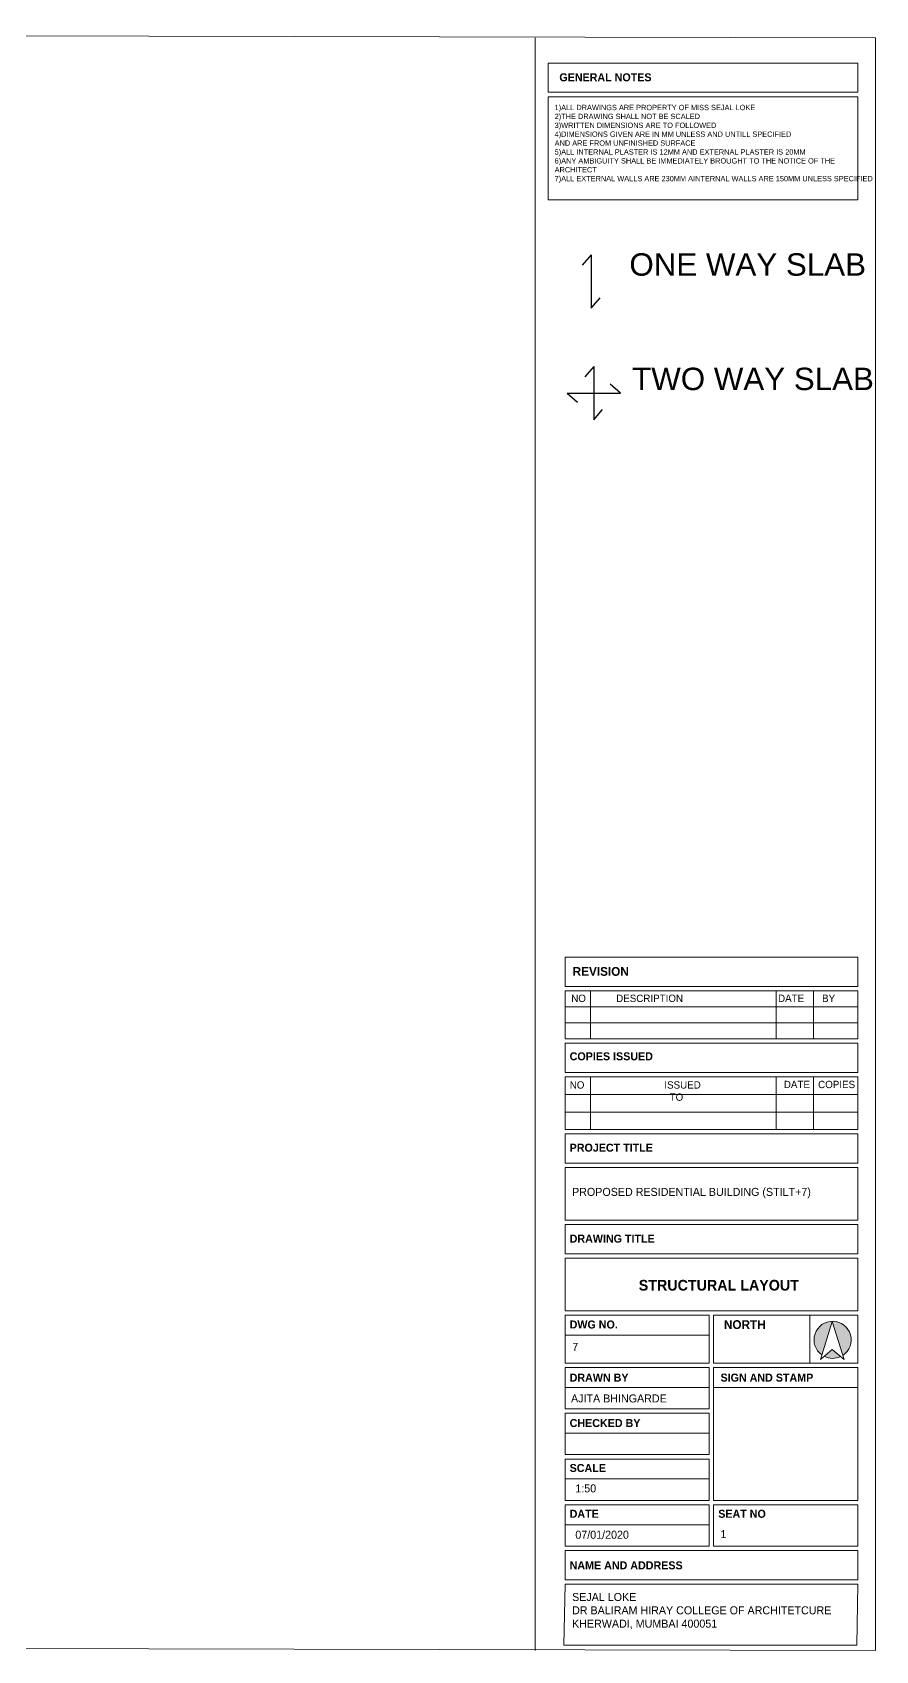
# Model space of a CAD drawing. Header units: millimetres. Extents: x -1932176 to 78768, y -1967 to 1266654.
# Drawn here: x -1765793 to -1749989, y 1205918 to 1236257 of the extents above; entities that cross this region are included whole.
import ezdxf

# ---------------------------------------------------------------- set-up
doc = ezdxf.new("R2010")
doc.units = ezdxf.units.MM
doc.layers.add('SHEET', color=7, linetype='Continuous', lineweight=13)
doc.styles.add('20 scale', font='ARIALN.TTF', dxfattribs={"height": 0.2})
doc.styles.get("Standard").update_dxf_attribs({"font": 'arial.ttf'})

msp = doc.modelspace()

# ---------------------------------------------------------------- hatches: boundary and pattern name
at = {"layer": 'SHEET', "linetype": 'ByBlock', "lineweight": 20, "transparency": 33554687}
h = msp.add_hatch(color=0, dxfattribs=at)
h.dxf.hatch_style = 1
h.paths.add_polyline_path([(-1750803.01219, 1212089.21224), (-1750605.35366, 1211453.63767, 3.231701641), (-1750997.83493, 1211462.75615)])
h.paths.add_polyline_path([(-1750803.01219, 1211565.72142), (-1750954.69805, 1211436.27745, 0.2347967333), (-1750645.37907, 1211431.20224)])

# ---------------------------------------------------------------- linework, layer by layer
at = {"color": 0}
for p, q in [((-1755319.78888, 1232084.16191), (-1755486.28888, 1231890.16191)), ((-1755319.78888, 1232084.16191), (-1755319.78888, 1231086.16191)), ((-1755319.78888, 1231086.16191), (-1755153.28888, 1231280.16191)), ((-1755272.13854, 1229991.30136), (-1755438.63854, 1229797.30136)), ((-1755272.13854, 1229991.30136), (-1755272.13854, 1228993.30136)), ((-1755771.13854, 1229492.30136), (-1754773.13854, 1229492.30136)), ((-1755771.13854, 1229492.30136), (-1755577.13854, 1229325.80136)), ((-1754773.13854, 1229492.30136), (-1754967.13854, 1229658.80136)), ((-1755272.13854, 1228993.30136), (-1755105.63854, 1229187.30136))]:
    msp.add_line(p, q, dxfattribs=at)
at = {"layer": 'SHEET'}
msp.add_line((-1756368.77775, 1236155.46055), (-1756368.77775, 1205917.79103), dxfattribs=at)
at = {"layer": 'SHEET', "color": 18, "linetype": 'ByBlock', "lineweight": 9, "true_color": 0x000000}
for p, q in [((-1750322.6457, 1235133.61642), (-1750322.6457, 1235682.32196)), ((-1750322.6457, 1233119.54063), (-1750322.6457, 1235051.31059)), ((-1756124.29813, 1233119.54063), (-1750322.6457, 1233119.54063))]:
    msp.add_line(p, q, dxfattribs=at)
at = {"layer": 'SHEET', "color": 18, "linetype": 'Continuous', "lineweight": 9, "ltscale": 50, "true_color": 0x000000}
msp.add_line((-1756124.29813, 1235133.61642), (-1750637.24269, 1235133.61642), dxfattribs=at)
at = {"layer": 'SHEET', "color": 18, "linetype": 'Continuous', "lineweight": 9, "ltscale": 2.5, "true_color": 0x000000}
for p, q in [((-1750637.24269, 1235051.31059), (-1756124.29813, 1235051.31059)), ((-1750322.6457, 1235051.31059), (-1756124.29813, 1235051.31059)), ((-1750322.6457, 1218920.54363), (-1750322.6457, 1218384.39015)), ((-1750322.6457, 1218371.83809), (-1750322.6457, 1218920.54363)), ((-1755809.70114, 1218289.53225), (-1750322.6457, 1218289.53225)), ((-1755809.70114, 1218289.53225), (-1755809.70114, 1217386.01639)), ((-1755330.79526, 1218289.53225), (-1755330.79526, 1217386.01639)), ((-1751854.13325, 1218289.53225), (-1751854.13325, 1217386.01639)), ((-1751150.51264, 1218289.53225), (-1751150.51264, 1217386.01639)), ((-1750322.6457, 1218289.53225), (-1750322.6457, 1217386.01639)), ((-1755809.70114, 1217988.3603), (-1750322.6457, 1217988.3603)), ((-1755809.70114, 1217687.18835), (-1750322.6457, 1217687.18835)), ((-1750322.6457, 1217386.01639), (-1755809.70114, 1217386.01639)), ((-1750322.6457, 1217303.71056), (-1750322.6457, 1216755.00502)), ((-1755809.70114, 1215686.87749), (-1755809.70114, 1216672.69918)), ((-1755809.70114, 1216672.69918), (-1750322.6457, 1216672.69918)), ((-1755330.79526, 1216672.69918), (-1755330.79526, 1215686.87749)), ((-1751854.13325, 1216672.69918), (-1751854.13325, 1215686.87749)), ((-1751150.51264, 1216672.69918), (-1751150.51264, 1215686.87749)), ((-1750322.6457, 1216672.69918), (-1750322.6457, 1215686.87749)), ((-1755809.70114, 1216344.09195), (-1750322.6457, 1216344.09195)), ((-1755809.70114, 1216015.48472), (-1750322.6457, 1216015.48472)), ((-1750322.6457, 1215686.87749), (-1755809.70114, 1215686.87749)), ((-1753107.32634, 1211307.71253), (-1753107.32634, 1212206.29385)), ((-1753025.02051, 1211307.71253), (-1753025.02051, 1212206.29385)), ((-1751221.22702, 1212206.29385), (-1751221.22702, 1211307.71253)), ((-1753107.32634, 1210450.28212), (-1753107.32634, 1211225.4067)), ((-1753025.02051, 1208735.42129), (-1753025.02051, 1211225.4067)), ((-1753107.32634, 1209592.85171), (-1753107.32634, 1210367.97629)), ((-1753107.32634, 1208735.42129), (-1753107.32634, 1209510.54587)), ((-1753025.02051, 1208735.42129), (-1750322.6457, 1208735.42129)), ((-1753107.32634, 1207877.99088), (-1753107.32634, 1208653.11546)), ((-1753025.02051, 1207877.99088), (-1753025.02051, 1208653.11546)), ((-1753025.02051, 1208653.11546), (-1750322.6457, 1208653.11546)), ((-1753025.02051, 1207877.99088), (-1750322.6457, 1207877.99088))]:
    msp.add_line(p, q, dxfattribs=at)
at = {"layer": 'SHEET', "linetype": 'ByBlock', "lineweight": 20}
for p, q in [((-1751024.62849, 1211376.60099), (-1750803.01219, 1212089.21224)), ((-1750581.39588, 1211376.60099), (-1750803.01219, 1212089.21224)), ((-1751024.62849, 1211376.60099), (-1750803.01219, 1211565.72142)), ((-1750581.39588, 1211376.60099), (-1750803.01219, 1211565.72142))]:
    msp.add_line(p, q, dxfattribs=at)
at = {"layer": 'SHEET'}
msp.add_lwpolyline([(-1793580.96538, 1236257.2633), (-1749989.33459, 1236155.46055), (-1749989.33459, 1205917.79103), (-1793580.96538, 1206019.59378)], close=True, dxfattribs=at)
at = {"layer": 'SHEET', "color": 18, "linetype": 'Continuous', "lineweight": 9, "ltscale": 2.5, "true_color": 0x000000}
for points in [[(-1750322.6457, 1235133.61642), (-1756124.29813, 1235133.61642), (-1756124.29813, 1235682.32196), (-1750322.6457, 1235682.32196)], [(-1756124.29813, 1233119.54063), (-1756124.29813, 1235051.31059)], [(-1750322.6457, 1218371.83809), (-1755809.70114, 1218371.83809), (-1755809.70114, 1218920.54363), (-1750322.6457, 1218920.54363)], [(-1753930.38466, 1217303.71056), (-1755809.70114, 1217303.71056)], [(-1755809.70114, 1216755.00502), (-1755809.70114, 1217303.71056)], [(-1750322.6457, 1216755.00502), (-1755809.70114, 1216755.00502), (-1755809.70114, 1217303.71056), (-1750322.6457, 1217303.71056)], [(-1755809.70114, 1215686.87749), (-1755809.70114, 1216672.69918)], [(-1750322.6457, 1215604.57166), (-1755809.70114, 1215604.57166)], [(-1755809.70114, 1215055.86611), (-1755809.70114, 1215604.57166)], [(-1755809.70114, 1213987.73859), (-1755809.70114, 1214973.56028)], [(-1750322.6457, 1213905.43275), (-1755809.70114, 1213905.43275)], [(-1755809.70114, 1213356.72721), (-1755809.70114, 1213905.43275)], [(-1755809.70114, 1212288.59968), (-1755809.70114, 1213274.42138)], [(-1753107.32634, 1211831.82604), (-1755809.70114, 1211831.82604), (-1755809.70114, 1212206.29385), (-1753107.32634, 1212206.29385)], [(-1753025.02051, 1212206.29385), (-1750322.6457, 1212206.29385)], [(-1750322.6457, 1212206.29385), (-1750322.6457, 1211307.71253)], [(-1753107.32634, 1211307.71253), (-1755809.70114, 1211307.71253), (-1755809.70114, 1211831.82604), (-1753107.32634, 1211831.82604)], [(-1753107.32634, 1210850.93889), (-1755809.70114, 1210850.93889), (-1755809.70114, 1211225.4067), (-1753107.32634, 1211225.4067)], [(-1750322.6457, 1211307.71253), (-1753025.02051, 1211307.71253)], [(-1753025.02051, 1211225.4067), (-1750322.6457, 1211225.4067)], [(-1750322.6457, 1211225.4067), (-1750322.6457, 1208735.42129)], [(-1753107.32634, 1210450.28212), (-1755809.70114, 1210450.28212), (-1755809.70114, 1210850.93889), (-1753107.32634, 1210850.93889)], [(-1753025.02051, 1210850.93889), (-1750322.6457, 1210850.93889)], [(-1753107.32634, 1209993.50848), (-1755809.70114, 1209993.50848), (-1755809.70114, 1210367.97629), (-1753107.32634, 1210367.97629)], [(-1753107.32634, 1209592.85171), (-1755809.70114, 1209592.85171), (-1755809.70114, 1209993.50848), (-1753107.32634, 1209993.50848)], [(-1753107.32634, 1209136.07807), (-1755809.70114, 1209136.07807), (-1755809.70114, 1209510.54587), (-1753107.32634, 1209510.54587)], [(-1753107.32634, 1208735.42129), (-1755809.70114, 1208735.42129), (-1755809.70114, 1209136.07807), (-1753107.32634, 1209136.07807)], [(-1753107.32634, 1208278.64766), (-1755809.70114, 1208278.64766), (-1755809.70114, 1208653.11546), (-1753107.32634, 1208653.11546)], [(-1750322.6457, 1208653.11546), (-1750322.6457, 1207877.99088)], [(-1753107.32634, 1207877.99088), (-1755809.70114, 1207877.99088), (-1755809.70114, 1208278.64766), (-1753107.32634, 1208278.64766)], [(-1750322.6457, 1207795.68505), (-1755809.70114, 1207795.68505)]]:
    msp.add_lwpolyline(points, dxfattribs=at)
for points in [[(-1755809.70114, 1215604.57166), (-1750322.6457, 1215604.57166), (-1750322.6457, 1215055.86611), (-1755809.70114, 1215055.86611)], [(-1755809.70114, 1214973.56028), (-1750322.6457, 1214973.56028), (-1750322.6457, 1213987.73859), (-1755809.70114, 1213987.73859)], [(-1755809.70114, 1213905.43275), (-1750322.6457, 1213905.43275), (-1750322.6457, 1213356.72721), (-1755809.70114, 1213356.72721)], [(-1755809.70114, 1213274.42138), (-1750322.6457, 1213274.42138), (-1750322.6457, 1212288.59968), (-1755809.70114, 1212288.59968)], [(-1755809.70114, 1207795.68505), (-1750322.6457, 1207795.68505), (-1750322.6457, 1207246.97951), (-1755809.70114, 1207246.97951)], [(-1755809.70114, 1207164.67367), (-1750322.6457, 1207164.67367), (-1750343.97819, 1206019.79819), (-1755831.03363, 1206019.79819)]]:
    msp.add_lwpolyline(points, close=True, dxfattribs=at)
at = {"layer": 'SHEET', "linetype": 'ByBlock', "lineweight": 20}
for start, end in [(303.056834928, 234.281348044), (242.632966002, 295.487021518)]:
    msp.add_arc((-1750794.93264, 1211744.93069), 347.55116, start, end, dxfattribs=at)

# ---------------------------------------------------------------- texts
at = {"color": 252, "ltscale": 30}
for s, p in [('ONE WAY SLAB', (-1754603.98358, 1231695.58933)), ('TWO WAY SLAB', (-1754553.02394, 1229551.00792))]:
    msp.add_text(s, height=420.0082862, dxfattribs=at).set_placement(p)
at = {"layer": 'SHEET', "linetype": 'ByBlock', "lineweight": 20, "attachment_point": 1}
for s, width, insert, char_height in [('{\\fCentury Gothic|b1|i0|c0|p34;GENERAL NOTES}', 2437.1509055, (-1755916.35913, 1235490.04421), 150), ('{\\fCentury Gothic|b1|i0|c0|p34;COPIES ISSUED}', 2437.1509055, (-1755723.55513, 1217135.55164), 150), ('{\\fCentury Gothic|b1|i0|c0|p34;PROJECT TITLE}', 2437.1509055, (-1755723.55513, 1215422.21706), 150), ('{\\fCentury Gothic|b0|i0|c0|p34;PROPOSED RESIDENTIAL BUILDING (STILT+7)}', 4907.5748606, (-1755678.06482, 1214593.40168), 150), ('{\\fCentury Gothic|b1|i0|c0|p34;DRAWING TITLE}', 2437.1509055, (-1755723.55513, 1213717.19277), 150), ('{\\fCentury Gothic|b1|i0|c0|p34;STRUCTURAL LAYOUT}', 4907.5748606, (-1754428.24029, 1212868.74292), 200), ('{\\fCentury Gothic|b1|i0|c0|p34;DWG NO.}', 2437.1509055, (-1755723.55513, 1212107.27263), 150), ('{\\fCentury Gothic|b1|i0|c0|p34;DRAWN BY}', 2437.1509055, (-1755723.55513, 1211111.55433), 150), ('{\\fCentury Gothic|b1|i0|c0|p34;SIGN AND STAMP}', 2437.1509055, (-1752896.34158, 1211111.55433), 150), ('{\\fCentury Gothic|b1|i0|c0|p34;CHECKED BY}', 2437.1509055, (-1755723.55513, 1210259.62211), 150), ('{\\fCentury Gothic|b1|i0|c0|p34;SCALE}', 2437.1509055, (-1755723.55513, 1209417.11145), 150), ('{\\fCentury Gothic|b1|i0|c0|p34;DATE}', 2437.1509055, (-1755723.55513, 1208558.20018), 150), ('{\\fCentury Gothic|b1|i0|c0|p34;SEAT NO }', 2437.1509055, (-1752938.87449, 1208558.20018), 150), ('{\\fCentury Gothic|b1|i0|c0|p34;NAME AND ADDRESS}', 2437.1509055, (-1755723.55513, 1207591.8493), 150), ('{\\fCentury Gothic|b0|i0|c0|p34;SEJAL LOKE\\PDR BALIRAM HIRAY COLLEGE OF ARCHITETCURE \\PKHERWADI, MUMBAI 400051}', 4907.5748606, (-1755678.06482, 1206998.89028), 150)]:
    msp.add_mtext_dynamic_manual_height_columns(s, width=width, gutter_width=57.3737, heights=[0], dxfattribs=dict(at, insert=insert, char_height=char_height))
at = {"layer": 'SHEET', "color": 18, "linetype": 'ByBlock', "lineweight": 9, "true_color": 0x000000, "insert": (-1756004.79346, 1234898.70587), "char_height": 100, "attachment_point": 1}
msp.add_mtext_dynamic_manual_height_columns('{\\fCentury Gothic|b0|i0|c0|p34;1)ALL DRAWINGS ARE PROPERTY OF MISS SEJAL LOKE\\P2)THE DRAWING SHALL NOT BE SCALED \\P3)WRITTEN DIMENSIONS ARE TO FOLLOWED \\P4)DIMENSIONS GIVEN ARE IN MM UNLESS AND UNTILL SPECIFIED \\PAND ARE FROM UNFINISHED SURFACE \\P5)ALL INTERNAL PLASTER IS 12MM AND EXTERNAL PLASTER IS 20MM\\P6)ANY AMBIGUITY SHALL BE IMMEDIATELY BROUGHT TO THE NOTICE OF THE ARCHITECT \\P7)ALL EXTERNAL WALLS ARE 230MM AINTERNAL WALLS ARE 150MM UNLESS SPECIFIED}', width=5543.582225, gutter_width=57.3737, heights=[0], dxfattribs=at)
at = {"layer": 'SHEET', "color": 18, "linetype": 'Continuous', "lineweight": 9, "ltscale": 50, "true_color": 0x000000, "attachment_point": 1, "style": '20 scale'}
for s, width, heights, insert, char_height in [('{\\fCentury Gothic|b1|i0|c0|p34;REVISION  }', 66.4831048, [6.59764], (-1755666.64081, 1218733.85452), 164.6116632), ('\\pi-135.47;{\\fCentury Gothic|b0|i0|c0|p34;NO}', 8.7279214, [4.14976], (-1755558.38521, 1218216.05966), 137.176386), ('\\pi-565.24;{\\fCentury Gothic|b0|i0|c0|p34;DESCRIPTION}', 34.9161875, [4.14976], (-1754286.94492, 1218216.05966), 137.176386), ('\\pi-215.3;{\\fCentury Gothic|b0|i0|c0|p34;DATE}', 12.8232824, [4.14976], (-1751602.81732, 1218216.05966), 137.176386), ('\\pi-93.109;{\\fCentury Gothic|b0|i0|c0|p34;BY}', 13.5326087, [4.14976], (-1750899.1967, 1218216.05966), 137.176386), ('\\pi-135.47;{\\fCentury Gothic|b0|i0|c0|p34;NO}', 8.7279214, [4.14976], (-1755586.79224, 1216592.18527), 137.176386), ('\\pi-215.3;{\\fCentury Gothic|b0|i0|c0|p34;DATE}', 12.8232824, [4.14976], (-1751494.24744, 1216601.00978), 137.176386), ('\\pi-319.39;{\\fCentury Gothic|b0|i0|c0|p34;COPIES}', 13.5326087, [4.14976], (-1750747.62551, 1216601.00978), 137.176386), ('{\\fCentury Gothic|b1|i0|c0|p34;NORTH}', 30.7331048, [4.78312], (-1752832.39441, 1212112.55716), 164.6116632), ('{\\fCentury Gothic|b0|i0|c0|p34;7}', 689.9624133, [4.78312], (-1755673.80409, 1211687.98038), 150), ('{\\fCentury Gothic|b0|i0|c0|p34;AJITA BHINGARDE}', 2212.0658659, [4.78312], (-1755697.68849, 1210721.14251), 150), ('{\\fCentury Gothic|b0|i0|c0|p34;1:50}', 30.7331048, [4.78312], (-1755616.72715, 1209034.76233), 150), ('{\\fCentury Gothic|b0|i0|c0|p34;07/01/2020}', 1240.2372357, [4.78312], (-1755616.72715, 1208165.70101), 150), ('{\\fCentury Gothic|b0|i0|c0|p34;1}', 689.9624133, [4.78312], (-1752897.57247, 1208177.96791), 150)]:
    msp.add_mtext_dynamic_manual_height_columns(s, width=width, gutter_width=1125, heights=heights, dxfattribs=dict(at, insert=insert, char_height=char_height))
at = {"layer": 'SHEET', "color": 18, "linetype": 'Continuous', "lineweight": 9, "ltscale": 50, "true_color": 0x000000}
note = msp.add_mtext_dynamic_manual_height_columns('\\pi-271.72;{\\fCentury Gothic|b0|i0|c0|p34;ISSUED }', width=34.9161875, gutter_width=430.8795, heights=[4.14976, 0], dxfattribs=dict(at, insert=(-1754315.35196, 1216592.18527), char_height=137.176386, attachment_point=1, style='20 scale'))
for column, words in zip(note.columns.linked_columns, ['\\pi-99.249;{\\fCentury Gothic|b0|i0|c0|p34;TO}']):
    column.text = words

doc.saveas('drawing.dxf')
